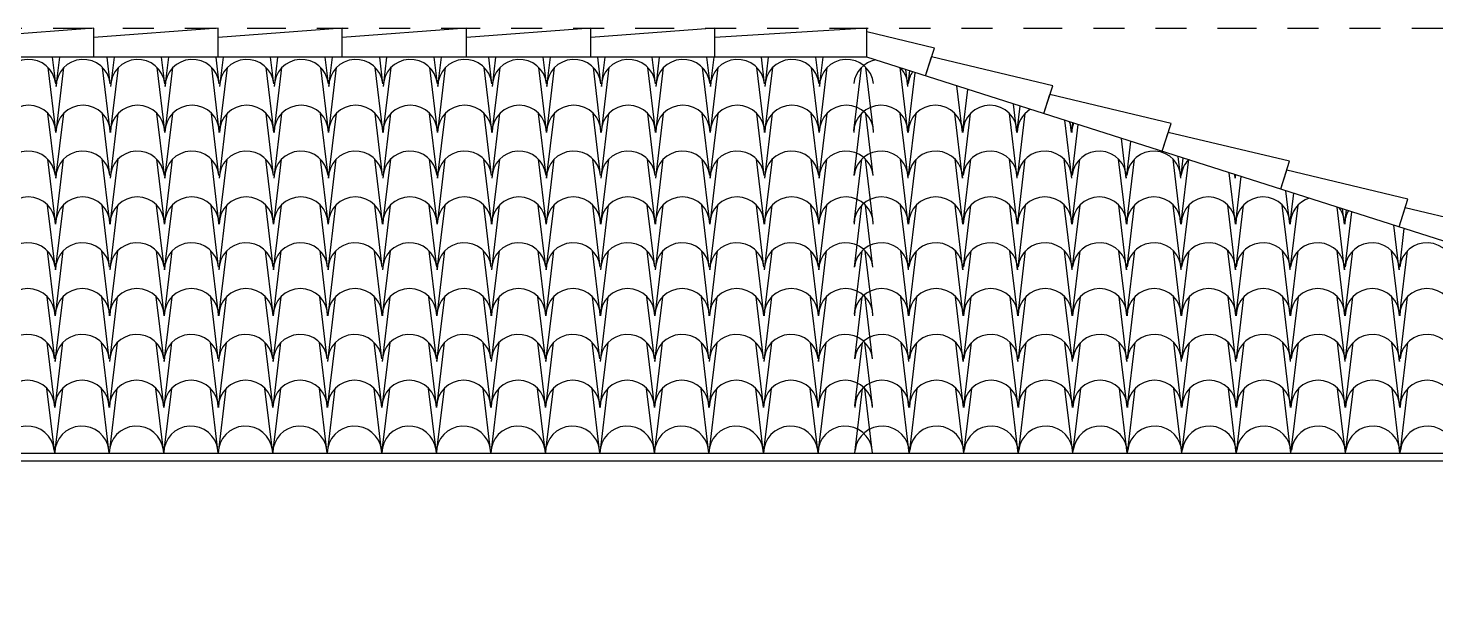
# Model space of a CAD drawing. Extents: x 11 to 195, y 73 to 157.
# Drawn here: x 44.711 to 49.244, y 120.186 to 122.001 of the extents above; entities that cross this region are included whole.
import ezdxf

# ---------------------------------------------------------------- set-up
doc = ezdxf.new("R2010")
doc.units = 0
doc.header["$LTSCALE"] = 0.005
doc.linetypes.add('C5', pattern=[60, 50, -5, 0, -5])
doc.linetypes.add('TRAÇO-2PTOS_P', pattern=[0.625, 0.25, -0.125, 0, -0.125, 0, -0.125])
for name, color, linetype in [('A-01', 1, 'CONTINUOUS'), ('ARQ-EXO-1_050', 251, 'C5'), ('BL-AR-TELHA 2', 2, 'CONTINUOUS'), ('TELHA', 3, 'CONTINUOUS')]:
    doc.layers.add(name, color=color, linetype=linetype)

msp = doc.modelspace()

# ---------------------------------------------------------------- linework, layer by layer
at = {"layer": 'A-01', "color": 3}
for p, q in [((47.4115, 121.9077), (37.9115, 121.9077)), ((51.1339, 120.7213), (47.4115, 121.9077))]:
    msp.add_line(p, q, dxfattribs=at)
msp.add_lwpolyline([(34.7865, 120.1583), (34.7865, 120.6083), (50.5365, 120.6083), (50.5365, 120.1583)], dxfattribs=at)
at = {"layer": 'ARQ-EXO-1_050', "color": 252, "linetype": 'TRAÇO-2PTOS_P', "ltscale": 100}
for p, q in [((32.9165, 122.0012), (51.6194, 122.0012)), ((32.9165, 120.6083), (51.6194, 120.6083))]:
    msp.add_line(p, q, dxfattribs=at)
at = {"layer": 'BL-AR-TELHA 2'}
for p, q in [((44.8003, 121.8224), (44.79, 121.9077)), ((44.802, 121.813), (44.8134, 121.9077)), ((44.9758, 121.8224), (44.9656, 121.9077)), ((44.9776, 121.813), (44.989, 121.9077)), ((45.1514, 121.8224), (45.1411, 121.9077)), ((45.1531, 121.813), (45.1645, 121.9077)), ((45.327, 121.8224), (45.3167, 121.9077)), ((45.3287, 121.813), (45.3401, 121.9077)), ((45.5026, 121.8224), (45.4923, 121.9077)), ((45.5043, 121.813), (45.5157, 121.9077)), ((45.6781, 121.8224), (45.6679, 121.9077)), ((45.6781, 121.8224), (45.6679, 121.9077)), ((45.6798, 121.813), (45.6912, 121.9077)), ((45.8537, 121.8224), (45.8434, 121.9077)), ((45.8554, 121.813), (45.8668, 121.9077)), ((46.0293, 121.8224), (46.019, 121.9077)), ((46.031, 121.813), (46.0424, 121.9077)), ((46.2048, 121.8224), (46.1946, 121.9077)), ((46.2065, 121.813), (46.2179, 121.9077)), ((46.3804, 121.8224), (46.3701, 121.9077)), ((46.3821, 121.813), (46.3935, 121.9077)), ((46.556, 121.8224), (46.5457, 121.9077)), ((46.5577, 121.813), (46.5691, 121.9077)), ((46.7315, 121.8224), (46.7213, 121.9077)), ((46.7332, 121.813), (46.7447, 121.9077)), ((46.9071, 121.8224), (46.8968, 121.9077)), ((46.9088, 121.813), (46.9202, 121.9077)), ((47.0827, 121.8224), (47.0724, 121.9077)), ((47.0844, 121.813), (47.0958, 121.9077)), ((47.2582, 121.8224), (47.248, 121.9077)), ((47.26, 121.813), (47.2714, 121.9077)), ((44.8003, 121.6701), (44.7757, 121.8744)), ((44.8014, 121.6654), (44.8266, 121.8744)), ((44.9758, 121.6701), (44.9513, 121.8744)), ((44.977, 121.6654), (45.0021, 121.8744)), ((45.1514, 121.6701), (45.1268, 121.8744)), ((45.1526, 121.6654), (45.1777, 121.8744)), ((45.327, 121.6701), (45.3024, 121.8744)), ((45.3281, 121.6654), (45.3533, 121.8744)), ((45.5026, 121.6701), (45.478, 121.8744)), ((45.5037, 121.6654), (45.5288, 121.8744)), ((45.6781, 121.6701), (45.6535, 121.8744)), ((45.6793, 121.6654), (45.7044, 121.8744)), ((45.8537, 121.6701), (45.8291, 121.8744)), ((45.8548, 121.6654), (45.88, 121.8744)), ((46.0293, 121.6701), (46.0047, 121.8744)), ((46.0304, 121.6654), (46.0556, 121.8744)), ((46.2048, 121.6701), (46.1802, 121.8744)), ((46.206, 121.6654), (46.2311, 121.8744)), ((46.3804, 121.6701), (46.3558, 121.8744)), ((46.3815, 121.6654), (46.4067, 121.8744)), ((46.556, 121.6701), (46.5314, 121.8744)), ((46.5571, 121.6654), (46.5823, 121.8744)), ((46.7315, 121.6701), (46.707, 121.8744)), ((46.7327, 121.6654), (46.7578, 121.8744)), ((46.9071, 121.6701), (46.8825, 121.8744)), ((46.9082, 121.6654), (46.9334, 121.8744)), ((47.0827, 121.6701), (47.0581, 121.8744)), ((47.0838, 121.6654), (47.109, 121.8744)), ((47.2582, 121.6701), (47.2337, 121.8744)), ((47.2594, 121.6654), (47.2845, 121.8744)), ((47.3699, 121.6701), (47.3944, 121.8744)), ((47.4338, 121.6701), (47.4092, 121.8744)), ((47.5443, 121.6654), (47.5191, 121.8744)), ((47.5437, 121.813), (47.5371, 121.8677)), ((47.5454, 121.8224), (47.5504, 121.8635)), ((47.5454, 121.6701), (47.568, 121.8578)), ((47.7199, 121.6654), (47.7018, 121.8152)), ((47.721, 121.6701), (47.7371, 121.8039)), ((47.8954, 121.6654), (47.8844, 121.757)), ((47.8966, 121.6701), (47.9062, 121.7501)), ((44.7991, 121.5273), (44.7751, 121.7268)), ((44.8008, 121.5179), (44.826, 121.7268)), ((44.9747, 121.5273), (44.9507, 121.7268)), ((44.9764, 121.5179), (45.0016, 121.7268)), ((45.1503, 121.5273), (45.1263, 121.7268)), ((45.152, 121.5179), (45.1771, 121.7268)), ((45.3258, 121.5273), (45.3018, 121.7268)), ((45.3276, 121.5179), (45.3527, 121.7268)), ((45.5014, 121.5273), (45.4774, 121.7268)), ((45.5031, 121.5179), (45.5283, 121.7268)), ((45.677, 121.5273), (45.653, 121.7268)), ((45.6787, 121.5179), (45.7038, 121.7268)), ((45.8526, 121.5273), (45.8285, 121.7268)), ((45.8543, 121.5179), (45.8794, 121.7268)), ((46.0281, 121.5273), (46.0041, 121.7268)), ((46.0298, 121.5179), (46.055, 121.7268)), ((46.2037, 121.5273), (46.1797, 121.7268)), ((46.2054, 121.5179), (46.2306, 121.7268)), ((46.3793, 121.5273), (46.3552, 121.7268)), ((46.381, 121.5179), (46.4061, 121.7268)), ((46.5548, 121.5273), (46.5308, 121.7268)), ((46.5565, 121.5179), (46.5817, 121.7268)), ((46.7304, 121.5273), (46.7064, 121.7268)), ((46.7321, 121.5179), (46.7573, 121.7268)), ((46.906, 121.5273), (46.882, 121.7268)), ((46.9077, 121.5179), (46.9328, 121.7268)), ((47.0815, 121.5273), (47.0575, 121.7268)), ((47.0832, 121.5179), (47.1084, 121.7268)), ((47.2571, 121.5273), (47.2331, 121.7268)), ((47.2588, 121.5179), (47.284, 121.7268)), ((47.371, 121.5273), (47.395, 121.7268)), ((47.4327, 121.5273), (47.4087, 121.7268)), ((47.5449, 121.5179), (47.5197, 121.7268)), ((47.5466, 121.5273), (47.5706, 121.7268)), ((47.7204, 121.5179), (47.6953, 121.7268)), ((47.7221, 121.5273), (47.7462, 121.7268)), ((47.896, 121.5179), (47.8709, 121.7268)), ((47.8977, 121.5273), (47.9217, 121.7268)), ((48.0716, 121.5179), (48.0491, 121.7045)), ((48.071, 121.6654), (48.067, 121.6988)), ((48.0721, 121.6701), (48.0753, 121.6962)), ((48.0733, 121.5273), (48.0929, 121.6905)), ((48.2471, 121.5179), (48.2317, 121.6463)), ((48.2489, 121.5273), (48.262, 121.6366)), ((44.7991, 121.3751), (44.7746, 121.5793)), ((44.8003, 121.3703), (44.8254, 121.5793)), ((44.9747, 121.3751), (44.9501, 121.5793)), ((44.9758, 121.3703), (45.001, 121.5793)), ((45.1503, 121.3751), (45.1257, 121.5793)), ((45.1514, 121.3703), (45.1766, 121.5793)), ((45.3258, 121.3751), (45.3013, 121.5793)), ((45.327, 121.3703), (45.3521, 121.5793)), ((45.5014, 121.3751), (45.4768, 121.5793)), ((45.5026, 121.3703), (45.5277, 121.5793)), ((45.677, 121.3751), (45.6524, 121.5793)), ((45.6781, 121.3703), (45.7033, 121.5793)), ((45.8526, 121.3751), (45.828, 121.5793)), ((45.8537, 121.3703), (45.8788, 121.5793)), ((46.0281, 121.3751), (46.0035, 121.5793)), ((46.0293, 121.3703), (46.0544, 121.5793)), ((46.2037, 121.3751), (46.1791, 121.5793)), ((46.2048, 121.3703), (46.23, 121.5793)), ((46.3793, 121.3751), (46.3547, 121.5793)), ((46.3804, 121.3703), (46.4056, 121.5793)), ((46.5548, 121.3751), (46.5302, 121.5793)), ((46.556, 121.3703), (46.5811, 121.5793)), ((46.7304, 121.3751), (46.7058, 121.5793)), ((46.7315, 121.3703), (46.7567, 121.5793)), ((46.906, 121.3751), (46.8814, 121.5793)), ((46.9071, 121.3703), (46.9323, 121.5793)), ((47.0815, 121.3751), (47.057, 121.5793)), ((47.0827, 121.3703), (47.1078, 121.5793)), ((47.2571, 121.3751), (47.2325, 121.5793)), ((47.2582, 121.3703), (47.2834, 121.5793)), ((47.371, 121.3751), (47.3956, 121.5793)), ((47.4327, 121.3751), (47.4081, 121.5793)), ((47.5454, 121.3703), (47.5203, 121.5793)), ((47.5466, 121.3751), (47.5712, 121.5793)), ((47.721, 121.3703), (47.6959, 121.5793)), ((47.7221, 121.3751), (47.7467, 121.5793)), ((47.8966, 121.3703), (47.8714, 121.5793)), ((47.8977, 121.3751), (47.9223, 121.5793)), ((48.0721, 121.3703), (48.047, 121.5793)), ((48.0733, 121.3751), (48.0979, 121.5793)), ((48.2477, 121.3703), (48.2226, 121.5793)), ((48.2489, 121.3751), (48.2734, 121.5793)), ((48.4233, 121.3703), (48.3981, 121.5793)), ((48.4227, 121.5179), (48.4143, 121.5881)), ((48.4244, 121.5273), (48.4311, 121.5827)), ((48.4244, 121.3751), (48.449, 121.5793)), ((48.5989, 121.3703), (48.579, 121.5356)), ((48.5983, 121.5179), (48.5968, 121.5299)), ((48.6, 121.5273), (48.6002, 121.5289)), ((48.6, 121.3751), (48.6178, 121.5232)), ((48.7744, 121.3703), (48.7615, 121.4774)), ((48.7756, 121.3751), (48.7869, 121.4693)), ((44.798, 121.2322), (44.774, 121.4317)), ((44.7997, 121.2228), (44.8249, 121.4317)), ((44.9736, 121.2322), (44.9496, 121.4317)), ((44.9753, 121.2228), (45.0004, 121.4317)), ((45.1491, 121.2322), (45.1251, 121.4317)), ((45.1508, 121.2228), (45.176, 121.4317)), ((45.3247, 121.2322), (45.3007, 121.4317)), ((45.3264, 121.2228), (45.3516, 121.4317)), ((45.5003, 121.2322), (45.4763, 121.4317)), ((45.502, 121.2228), (45.5271, 121.4317)), ((45.6758, 121.2322), (45.6518, 121.4317)), ((45.6776, 121.2228), (45.7027, 121.4317)), ((45.8514, 121.2322), (45.8274, 121.4317)), ((45.8531, 121.2228), (45.8783, 121.4317)), ((46.027, 121.2322), (46.003, 121.4317)), ((46.0287, 121.2228), (46.0538, 121.4317)), ((46.2026, 121.2322), (46.1785, 121.4317)), ((46.2043, 121.2228), (46.2294, 121.4317)), ((46.3781, 121.2322), (46.3541, 121.4317)), ((46.3798, 121.2228), (46.405, 121.4317)), ((46.5537, 121.2322), (46.5297, 121.4317)), ((46.5554, 121.2228), (46.5806, 121.4317)), ((46.7293, 121.2322), (46.7052, 121.4317)), ((46.731, 121.2228), (46.7561, 121.4317)), ((46.9048, 121.2322), (46.8808, 121.4317)), ((46.9065, 121.2228), (46.9317, 121.4317)), ((47.0804, 121.2322), (47.0564, 121.4317)), ((47.0821, 121.2228), (47.1073, 121.4317)), ((47.256, 121.2322), (47.232, 121.4317)), ((47.2577, 121.2228), (47.2828, 121.4317)), ((47.3721, 121.2322), (47.3962, 121.4317)), ((47.4315, 121.2322), (47.4075, 121.4317)), ((47.546, 121.2228), (47.5209, 121.4317)), ((47.5477, 121.2322), (47.5717, 121.4317)), ((47.7216, 121.2228), (47.6964, 121.4317)), ((47.7233, 121.2322), (47.7473, 121.4317)), ((47.8971, 121.2228), (47.872, 121.4317)), ((47.8989, 121.2322), (47.9229, 121.4317)), ((48.0727, 121.2228), (48.0476, 121.4317)), ((48.0744, 121.2322), (48.0984, 121.4317)), ((48.2483, 121.2228), (48.2231, 121.4317)), ((48.25, 121.2322), (48.274, 121.4317)), ((48.4239, 121.2228), (48.3987, 121.4317)), ((48.4256, 121.2322), (48.4496, 121.4317)), ((48.5994, 121.2228), (48.5743, 121.4317)), ((48.6011, 121.2322), (48.6251, 121.4317)), ((48.775, 121.2228), (48.7498, 121.4317)), ((48.7767, 121.2322), (48.8007, 121.4317)), ((48.9506, 121.2228), (48.9262, 121.4249)), ((48.95, 121.3703), (48.9441, 121.4192)), ((48.9511, 121.3751), (48.956, 121.4154)), ((48.9523, 121.2322), (48.9737, 121.4098)), ((49.1261, 121.2228), (49.1088, 121.3667)), ((49.1278, 121.2322), (49.1427, 121.3559)), ((44.798, 121.08), (44.7734, 121.2842)), ((44.7991, 121.0752), (44.8243, 121.2842)), ((44.9736, 121.08), (44.949, 121.2842)), ((44.9747, 121.0752), (44.9999, 121.2842)), ((45.1491, 121.08), (45.1246, 121.2842)), ((45.1503, 121.0752), (45.1754, 121.2842)), ((45.3247, 121.08), (45.3001, 121.2842)), ((45.3258, 121.0752), (45.351, 121.2842)), ((45.5003, 121.08), (45.4757, 121.2842)), ((45.5014, 121.0752), (45.5266, 121.2842)), ((45.6758, 121.08), (45.6513, 121.2842)), ((45.677, 121.0752), (45.7021, 121.2842)), ((45.8514, 121.08), (45.8268, 121.2842)), ((45.8526, 121.0752), (45.8777, 121.2842)), ((46.027, 121.08), (46.0024, 121.2842)), ((46.0281, 121.0752), (46.0533, 121.2842)), ((46.2026, 121.08), (46.178, 121.2842)), ((46.2037, 121.0752), (46.2288, 121.2842)), ((46.3781, 121.08), (46.3535, 121.2842)), ((46.3793, 121.0752), (46.4044, 121.2842)), ((46.5537, 121.08), (46.5291, 121.2842)), ((46.5548, 121.0752), (46.58, 121.2842)), ((46.7293, 121.08), (46.7047, 121.2842)), ((46.7304, 121.0752), (46.7556, 121.2842)), ((46.9048, 121.08), (46.8802, 121.2842)), ((46.906, 121.0752), (46.9311, 121.2842)), ((47.0804, 121.08), (47.0558, 121.2842)), ((47.0815, 121.0752), (47.1067, 121.2842)), ((47.256, 121.08), (47.2314, 121.2842)), ((47.2571, 121.0752), (47.2823, 121.2842)), ((47.3721, 121.08), (47.3967, 121.2842)), ((47.4315, 121.08), (47.407, 121.2842)), ((47.5466, 121.0752), (47.5214, 121.2842)), ((47.5477, 121.08), (47.5723, 121.2842)), ((47.7221, 121.0752), (47.697, 121.2842)), ((47.7233, 121.08), (47.7479, 121.2842)), ((47.8977, 121.0752), (47.8726, 121.2842)), ((47.8989, 121.08), (47.9234, 121.2842)), ((48.0733, 121.0752), (48.0481, 121.2842)), ((48.0744, 121.08), (48.099, 121.2842)), ((48.2489, 121.0752), (48.2237, 121.2842)), ((48.25, 121.08), (48.2746, 121.2842)), ((48.4244, 121.0752), (48.3993, 121.2842)), ((48.4256, 121.08), (48.4501, 121.2842)), ((48.6, 121.0752), (48.5748, 121.2842)), ((48.6011, 121.08), (48.6257, 121.2842)), ((48.7756, 121.0752), (48.7504, 121.2842)), ((48.7767, 121.08), (48.8013, 121.2842)), ((48.9511, 121.0752), (48.926, 121.2842)), ((48.9523, 121.08), (48.9769, 121.2842)), ((49.1267, 121.0752), (49.1016, 121.2842)), ((49.1278, 121.08), (49.1524, 121.2842)), ((44.7969, 120.9371), (44.7728, 121.1366)), ((44.7986, 120.9277), (44.8237, 121.1366)), ((44.9724, 120.9371), (44.9484, 121.1366)), ((44.9741, 120.9277), (44.9993, 121.1366)), ((45.148, 120.9371), (45.124, 121.1366)), ((45.1497, 120.9277), (45.1749, 121.1366)), ((45.3236, 120.9371), (45.2996, 121.1366)), ((45.3253, 120.9277), (45.3504, 121.1366)), ((45.4991, 120.9371), (45.4751, 121.1366)), ((45.5008, 120.9277), (45.526, 121.1366)), ((45.6747, 120.9371), (45.6507, 121.1366)), ((45.6764, 120.9277), (45.7016, 121.1366)), ((45.8503, 120.9371), (45.8263, 121.1366)), ((45.852, 120.9277), (45.8771, 121.1366)), ((46.0258, 120.9371), (46.0018, 121.1366)), ((46.0276, 120.9277), (46.0527, 121.1366)), ((46.2014, 120.9371), (46.1774, 121.1366)), ((46.2031, 120.9277), (46.2283, 121.1366)), ((46.377, 120.9371), (46.353, 121.1366)), ((46.3787, 120.9277), (46.4038, 121.1366)), ((46.5526, 120.9371), (46.5285, 121.1366)), ((46.5543, 120.9277), (46.5794, 121.1366)), ((46.7281, 120.9371), (46.7041, 121.1366)), ((46.7298, 120.9277), (46.755, 121.1366)), ((46.9037, 120.9371), (46.8797, 121.1366)), ((46.9054, 120.9277), (46.9306, 121.1366)), ((47.0793, 120.9371), (47.0552, 121.1366)), ((47.081, 120.9277), (47.1061, 121.1366)), ((47.2548, 120.9371), (47.2308, 121.1366)), ((47.2565, 120.9277), (47.2817, 121.1366)), ((47.3733, 120.9371), (47.3973, 121.1366)), ((47.4304, 120.9371), (47.4064, 121.1366)), ((47.5471, 120.9277), (47.522, 121.1366)), ((47.5489, 120.9371), (47.5729, 121.1366)), ((47.7227, 120.9277), (47.6976, 121.1366)), ((47.7244, 120.9371), (47.7484, 121.1366)), ((47.8983, 120.9277), (47.8731, 121.1366)), ((47.9, 120.9371), (47.924, 121.1366)), ((48.0739, 120.9277), (48.0487, 121.1366)), ((48.0756, 120.9371), (48.0996, 121.1366)), ((48.2494, 120.9277), (48.2243, 121.1366)), ((48.2511, 120.9371), (48.2751, 121.1366)), ((48.425, 120.9277), (48.3998, 121.1366)), ((48.4267, 120.9371), (48.4507, 121.1366)), ((48.6006, 120.9277), (48.5754, 121.1366)), ((48.6023, 120.9371), (48.6263, 121.1366)), ((48.7761, 120.9277), (48.751, 121.1366)), ((48.7778, 120.9371), (48.8019, 121.1366)), ((48.9517, 120.9277), (48.9266, 121.1366)), ((48.9534, 120.9371), (48.9774, 121.1366)), ((49.1273, 120.9277), (49.1021, 121.1366)), ((49.129, 120.9371), (49.153, 121.1366)), ((44.7969, 120.7849), (44.7723, 120.9891)), ((44.798, 120.7801), (44.8231, 120.9891)), ((44.9724, 120.7849), (44.9478, 120.9891)), ((44.9736, 120.7801), (44.9987, 120.9891)), ((45.148, 120.7849), (45.1234, 120.9891)), ((45.1491, 120.7801), (45.1743, 120.9891)), ((45.3236, 120.7849), (45.299, 120.9891)), ((45.3247, 120.7801), (45.3499, 120.9891)), ((45.4991, 120.7849), (45.4746, 120.9891)), ((45.5003, 120.7801), (45.5254, 120.9891)), ((45.6747, 120.7849), (45.6501, 120.9891)), ((45.6758, 120.7801), (45.701, 120.9891)), ((45.8503, 120.7849), (45.8257, 120.9891)), ((45.8514, 120.7801), (45.8766, 120.9891)), ((46.0258, 120.7849), (46.0013, 120.9891)), ((46.027, 120.7801), (46.0521, 120.9891)), ((46.2014, 120.7849), (46.1768, 120.9891)), ((46.2026, 120.7801), (46.2277, 120.9891)), ((46.377, 120.7849), (46.3524, 120.9891)), ((46.3781, 120.7801), (46.4033, 120.9891)), ((46.5526, 120.7849), (46.528, 120.9891)), ((46.5537, 120.7801), (46.5788, 120.9891)), ((46.7281, 120.7849), (46.7035, 120.9891)), ((46.7293, 120.7801), (46.7544, 120.9891)), ((46.9037, 120.7849), (46.8791, 120.9891)), ((46.9048, 120.7801), (46.93, 120.9891)), ((47.0793, 120.7849), (47.0547, 120.9891)), ((47.0804, 120.7801), (47.1056, 120.9891)), ((47.2548, 120.7849), (47.2302, 120.9891)), ((47.256, 120.7801), (47.2811, 120.9891)), ((47.3733, 120.7849), (47.3979, 120.9891)), ((47.4304, 120.7849), (47.4058, 120.9891)), ((47.5477, 120.7801), (47.5226, 120.9891)), ((47.5489, 120.7849), (47.5734, 120.9891)), ((47.7233, 120.7801), (47.6981, 120.9891)), ((47.7244, 120.7849), (47.749, 120.9891)), ((47.8989, 120.7801), (47.8737, 120.9891)), ((47.9, 120.7849), (47.9246, 120.9891)), ((48.0744, 120.7801), (48.0493, 120.9891)), ((48.0756, 120.7849), (48.1001, 120.9891)), ((48.25, 120.7801), (48.2248, 120.9891)), ((48.2511, 120.7849), (48.2757, 120.9891)), ((48.4256, 120.7801), (48.4004, 120.9891)), ((48.4267, 120.7849), (48.4513, 120.9891)), ((48.6011, 120.7801), (48.576, 120.9891)), ((48.6023, 120.7849), (48.6269, 120.9891)), ((48.7767, 120.7801), (48.7516, 120.9891)), ((48.7778, 120.7849), (48.8024, 120.9891)), ((48.9523, 120.7801), (48.9271, 120.9891)), ((48.9534, 120.7849), (48.978, 120.9891)), ((49.1278, 120.7801), (49.1027, 120.9891)), ((49.129, 120.7849), (49.1536, 120.9891)), ((44.7969, 120.6326), (44.7717, 120.8415)), ((44.7974, 120.6326), (44.8226, 120.8415)), ((44.9724, 120.6326), (44.9473, 120.8415)), ((44.973, 120.6326), (44.9981, 120.8415)), ((45.148, 120.6326), (45.1228, 120.8415)), ((45.1486, 120.6326), (45.1737, 120.8415)), ((45.3236, 120.6326), (45.2984, 120.8415)), ((45.3241, 120.6326), (45.3493, 120.8415)), ((45.4991, 120.6326), (45.474, 120.8415)), ((45.4997, 120.6326), (45.5249, 120.8415)), ((45.6747, 120.6326), (45.6496, 120.8415)), ((45.6753, 120.6326), (45.7004, 120.8415)), ((45.8503, 120.6326), (45.8251, 120.8415)), ((45.8508, 120.6326), (45.876, 120.8415)), ((46.0258, 120.6326), (46.0007, 120.8415)), ((46.0264, 120.6326), (46.0516, 120.8415)), ((46.2014, 120.6326), (46.1763, 120.8415)), ((46.202, 120.6326), (46.2271, 120.8415)), ((46.377, 120.6326), (46.3518, 120.8415)), ((46.3776, 120.6326), (46.4027, 120.8415)), ((46.5526, 120.6326), (46.5274, 120.8415)), ((46.5531, 120.6326), (46.5783, 120.8415)), ((46.7281, 120.6326), (46.703, 120.8415)), ((46.7287, 120.6326), (46.7538, 120.8415)), ((46.9037, 120.6326), (46.8785, 120.8415)), ((46.9043, 120.6326), (46.9294, 120.8415)), ((47.0793, 120.6326), (47.0541, 120.8415)), ((47.0798, 120.6326), (47.105, 120.8415)), ((47.2548, 120.6326), (47.2297, 120.8415)), ((47.2554, 120.6326), (47.2806, 120.8415)), ((47.3733, 120.6326), (47.3984, 120.8415)), ((47.4304, 120.6326), (47.4052, 120.8415)), ((47.5483, 120.6326), (47.5231, 120.8415)), ((47.5489, 120.6326), (47.574, 120.8415)), ((47.7239, 120.6326), (47.6987, 120.8415)), ((47.7244, 120.6326), (47.7496, 120.8415)), ((47.8994, 120.6326), (47.8743, 120.8415)), ((47.9, 120.6326), (47.9251, 120.8415)), ((48.075, 120.6326), (48.0498, 120.8415)), ((48.0756, 120.6326), (48.1007, 120.8415)), ((48.2506, 120.6326), (48.2254, 120.8415)), ((48.2511, 120.6326), (48.2763, 120.8415)), ((48.4261, 120.6326), (48.401, 120.8415)), ((48.4267, 120.6326), (48.4519, 120.8415)), ((48.6017, 120.6326), (48.5766, 120.8415)), ((48.6023, 120.6326), (48.6274, 120.8415)), ((48.7773, 120.6326), (48.7521, 120.8415)), ((48.7778, 120.6326), (48.803, 120.8415)), ((48.9528, 120.6326), (48.9277, 120.8415)), ((48.9534, 120.6326), (48.9786, 120.8415)), ((49.1284, 120.6326), (49.1033, 120.8415)), ((49.129, 120.6326), (49.1541, 120.8415))]:
    msp.add_line(p, q, dxfattribs=at)
for centre, start, end in [((44.7133, 121.813), 6.5419, 180), ((44.8889, 121.813), 6.5419, 180), ((45.0645, 121.813), 6.5419, 180), ((45.2401, 121.813), 6.5419, 180), ((45.4156, 121.813), 6.5419, 180), ((45.5912, 121.813), 6.5419, 180), ((45.7668, 121.813), 6.5419, 180), ((45.9423, 121.813), 6.5419, 180), ((46.1179, 121.813), 6.5419, 180), ((46.2935, 121.813), 6.5419, 180), ((46.469, 121.813), 6.5419, 180), ((46.6446, 121.813), 6.5419, 180), ((46.8202, 121.813), 6.5419, 180), ((46.9957, 121.813), 6.5419, 180), ((47.1713, 121.813), 6.5419, 180), ((47.3469, 121.813), 6.5419, 180), ((47.4568, 121.813), 101.3119, 173.4581), ((47.4568, 121.813), 0, 43.3302), ((47.6324, 121.813), 146.9331, 173.4581), ((44.7128, 121.6654), 0, 180), ((44.8883, 121.6654), 0, 180), ((45.0639, 121.6654), 0, 180), ((45.2395, 121.6654), 0, 180), ((45.4151, 121.6654), 0, 180), ((45.5906, 121.6654), 0, 180), ((45.7662, 121.6654), 0, 180), ((45.9418, 121.6654), 0, 180), ((46.1173, 121.6654), 0, 180), ((46.2929, 121.6654), 0, 180), ((46.4685, 121.6654), 0, 180), ((46.644, 121.6654), 0, 180), ((46.8196, 121.6654), 0, 180), ((46.9952, 121.6654), 0, 180), ((47.1707, 121.6654), 0, 180), ((47.3463, 121.6654), 0, 180), ((47.4574, 121.6654), 0, 180), ((47.6329, 121.6654), 0, 180), ((47.8085, 121.6654), 0, 180), ((47.9841, 121.6654), 121.6804, 180), ((47.9841, 121.6654), 0, 22.9616), ((48.1596, 121.6654), 159.9157, 180), ((44.7122, 121.5179), 6.5419, 180), ((44.8878, 121.5179), 6.5419, 180), ((45.0633, 121.5179), 6.5419, 180), ((45.2389, 121.5179), 6.5419, 180), ((45.4145, 121.5179), 6.5419, 180), ((45.5901, 121.5179), 6.5419, 180), ((45.7656, 121.5179), 6.5419, 180), ((45.9412, 121.5179), 6.5419, 180), ((46.1168, 121.5179), 6.5419, 180), ((46.2923, 121.5179), 6.5419, 180), ((46.4679, 121.5179), 6.5419, 180), ((46.6435, 121.5179), 6.5419, 180), ((46.819, 121.5179), 6.5419, 180), ((46.9946, 121.5179), 6.5419, 180), ((47.1702, 121.5179), 6.5419, 180), ((47.3457, 121.5179), 6.5419, 180), ((47.4579, 121.5179), 0, 173.4581), ((47.6335, 121.5179), 0, 173.4581), ((47.8091, 121.5179), 0, 173.4581), ((47.9846, 121.5179), 0, 173.4581), ((48.1602, 121.5179), 0, 173.4581), ((48.3358, 121.5179), 0, 173.4581), ((48.5114, 121.5179), 136.9849, 173.4581), ((48.5114, 121.5179), 0, 7.6571), ((48.6869, 121.5179), 172.7733, 173.4581), ((44.7116, 121.3703), 0, 180), ((44.8872, 121.3703), 0, 180), ((45.0628, 121.3703), 0, 180), ((45.2383, 121.3703), 0, 180), ((45.4139, 121.3703), 0, 180), ((45.5895, 121.3703), 0, 180), ((45.7651, 121.3703), 0, 180), ((45.9406, 121.3703), 0, 180), ((46.1162, 121.3703), 0, 180), ((46.2918, 121.3703), 0, 180), ((46.4673, 121.3703), 0, 180), ((46.6429, 121.3703), 0, 180), ((46.8185, 121.3703), 0, 180), ((46.994, 121.3703), 0, 180), ((47.1696, 121.3703), 0, 180), ((47.3452, 121.3703), 0, 180), ((47.4585, 121.3703), 0, 180), ((47.6341, 121.3703), 0, 180), ((47.8096, 121.3703), 0, 180), ((47.9852, 121.3703), 0, 180), ((48.1608, 121.3703), 0, 180), ((48.3364, 121.3703), 0, 180), ((48.5119, 121.3703), 0, 180), ((48.6875, 121.3703), 0, 180), ((48.8631, 121.3703), 107.8436, 180), ((48.8631, 121.3703), 0, 36.7985), ((49.0386, 121.3703), 150.5183, 180), ((44.7111, 121.2228), 6.5419, 180), ((44.8866, 121.2228), 6.5419, 180), ((45.0622, 121.2228), 6.5419, 180), ((45.2378, 121.2228), 6.5419, 180), ((45.4133, 121.2228), 6.5419, 180), ((45.5889, 121.2228), 6.5419, 180), ((45.7645, 121.2228), 6.5419, 180), ((45.9401, 121.2228), 6.5419, 180), ((46.1156, 121.2228), 6.5419, 180), ((46.2912, 121.2228), 6.5419, 180), ((46.4668, 121.2228), 6.5419, 180), ((46.6423, 121.2228), 6.5419, 180), ((46.8179, 121.2228), 6.5419, 180), ((46.9935, 121.2228), 6.5419, 180), ((47.169, 121.2228), 6.5419, 180), ((47.3446, 121.2228), 6.5419, 180), ((47.4591, 121.2228), 0, 173.4581), ((47.6346, 121.2228), 0, 173.4581), ((47.8102, 121.2228), 0, 173.4581), ((47.9858, 121.2228), 0, 173.4581), ((48.1614, 121.2228), 0, 173.4581), ((48.3369, 121.2228), 0, 173.4581), ((48.5125, 121.2228), 0, 173.4581), ((48.6881, 121.2228), 0, 173.4581), ((48.8636, 121.2228), 0, 173.4581), ((49.0392, 121.2228), 0, 173.4581), ((49.2148, 121.2228), 0, 173.4581), ((44.7105, 121.0752), 0, 180), ((44.8861, 121.0752), 0, 180), ((45.0616, 121.0752), 0, 180), ((45.2372, 121.0752), 0, 180), ((45.4128, 121.0752), 0, 180), ((45.5883, 121.0752), 0, 180), ((45.7639, 121.0752), 0, 180), ((45.9395, 121.0752), 0, 180), ((46.1151, 121.0752), 0, 180), ((46.2906, 121.0752), 0, 180), ((46.4662, 121.0752), 0, 180), ((46.6418, 121.0752), 0, 180), ((46.8173, 121.0752), 0, 180), ((46.9929, 121.0752), 0, 180), ((47.1685, 121.0752), 0, 180), ((47.344, 121.0752), 0, 180), ((47.4596, 121.0752), 0, 180), ((47.6352, 121.0752), 0, 180), ((47.8108, 121.0752), 0, 180), ((47.9864, 121.0752), 0, 180), ((48.1619, 121.0752), 0, 180), ((48.3375, 121.0752), 0, 180), ((48.5131, 121.0752), 0, 180), ((48.6886, 121.0752), 0, 180), ((48.8642, 121.0752), 0, 180), ((49.0398, 121.0752), 0, 180), ((49.2153, 121.0752), 0, 180), ((44.7099, 120.9277), 6.5419, 180), ((44.8855, 120.9277), 6.5419, 180), ((45.0611, 120.9277), 6.5419, 180), ((45.2366, 120.9277), 6.5419, 180), ((45.4122, 120.9277), 6.5419, 180), ((45.5878, 120.9277), 6.5419, 180), ((45.7633, 120.9277), 6.5419, 180), ((45.9389, 120.9277), 6.5419, 180), ((46.1145, 120.9277), 6.5419, 180), ((46.2901, 120.9277), 6.5419, 180), ((46.4656, 120.9277), 6.5419, 180), ((46.6412, 120.9277), 6.5419, 180), ((46.8168, 120.9277), 6.5419, 180), ((46.9923, 120.9277), 6.5419, 180), ((47.1679, 120.9277), 6.5419, 180), ((47.3435, 120.9277), 6.5419, 180), ((47.4602, 120.9277), 0, 173.4581), ((47.6358, 120.9277), 0, 173.4581), ((47.8114, 120.9277), 0, 173.4581), ((47.9869, 120.9277), 0, 173.4581), ((48.1625, 120.9277), 0, 173.4581), ((48.3381, 120.9277), 0, 173.4581), ((48.5136, 120.9277), 0, 173.4581), ((48.6892, 120.9277), 0, 173.4581), ((48.8648, 120.9277), 0, 173.4581), ((49.0403, 120.9277), 0, 173.4581), ((49.2159, 120.9277), 0, 173.4581), ((44.7094, 120.7801), 0, 180), ((44.8849, 120.7801), 0, 180), ((45.0605, 120.7801), 0, 180), ((45.2361, 120.7801), 0, 180), ((45.4116, 120.7801), 0, 180), ((45.5872, 120.7801), 0, 180), ((45.7628, 120.7801), 0, 180), ((45.9383, 120.7801), 0, 180), ((46.1139, 120.7801), 0, 180), ((46.2895, 120.7801), 0, 180), ((46.4651, 120.7801), 0, 180), ((46.6406, 120.7801), 0, 180), ((46.8162, 120.7801), 0, 180), ((46.9918, 120.7801), 0, 180), ((47.1673, 120.7801), 0, 180), ((47.3429, 120.7801), 0, 180), ((47.4608, 120.7801), 0, 180), ((47.6364, 120.7801), 0, 180), ((47.8119, 120.7801), 0, 180), ((47.9875, 120.7801), 0, 180), ((48.1631, 120.7801), 0, 180), ((48.3386, 120.7801), 0, 180), ((48.5142, 120.7801), 0, 180), ((48.6898, 120.7801), 0, 180), ((48.8653, 120.7801), 0, 180), ((49.0409, 120.7801), 0, 180), ((49.2165, 120.7801), 0, 180), ((44.7088, 120.6326), 6.5419, 180), ((44.8844, 120.6326), 6.5419, 180), ((45.0599, 120.6326), 6.5419, 180), ((45.2355, 120.6326), 6.5419, 180), ((45.4111, 120.6326), 6.5419, 180), ((45.5866, 120.6326), 6.5419, 180), ((45.7622, 120.6326), 6.5419, 180), ((45.9378, 120.6326), 6.5419, 180), ((46.1133, 120.6326), 6.5419, 180), ((46.2889, 120.6326), 6.5419, 180), ((46.4645, 120.6326), 6.5419, 180), ((46.6401, 120.6326), 6.5419, 180), ((46.8156, 120.6326), 6.5419, 180), ((46.9912, 120.6326), 6.5419, 180), ((47.1668, 120.6326), 6.5419, 180), ((47.3423, 120.6326), 6.5419, 180), ((47.4614, 120.6326), 0, 173.4581), ((47.6369, 120.6326), 0, 173.4581), ((47.8125, 120.6326), 0, 173.4581), ((47.9881, 120.6326), 0, 173.4581), ((48.1636, 120.6326), 0, 173.4581), ((48.3392, 120.6326), 0, 173.4581), ((48.5148, 120.6326), 0, 173.4581), ((48.6903, 120.6326), 0, 173.4581), ((48.8659, 120.6326), 0, 173.4581), ((49.0415, 120.6326), 0, 173.4581), ((49.2171, 120.6326), 0, 173.4581)]:
    msp.add_arc(centre, 0.0875, start, end, dxfattribs=at)
at = {"layer": 'TELHA'}
for p, q in [((44.9229, 122.0012), (44.5229, 121.9712)), ((45.3229, 122.0012), (44.9229, 121.9712)), ((44.9229, 121.9077), (44.9229, 122.0012)), ((45.3229, 121.9077), (45.3229, 122.0012)), ((45.7229, 122.0012), (45.3229, 121.9712)), ((45.3229, 121.9077), (45.3229, 122.0012)), ((45.7229, 121.9077), (45.7229, 122.0012)), ((46.1229, 122.0012), (45.7229, 121.9712)), ((45.7229, 121.9077), (45.7229, 122.0012)), ((46.1229, 121.9077), (46.1229, 122.0012)), ((46.5229, 122.0012), (46.1229, 121.9712)), ((46.1229, 121.9077), (46.1229, 122.0012)), ((46.9229, 122.0012), (46.5229, 121.9712)), ((46.5229, 121.9077), (46.5229, 122.0012)), ((47.4115, 122.0012), (46.9229, 121.9712)), ((46.9229, 121.9077), (46.9229, 122.0012)), ((47.4115, 121.9077), (47.4115, 122.0012)), ((47.4115, 121.9077), (47.4115, 121.991)), ((47.4115, 121.9077), (47.4115, 121.991)), ((47.6297, 121.9372), (47.4115, 121.9892)), ((47.6013, 121.8482), (47.6297, 121.9372)), ((47.6013, 121.8482), (47.6206, 121.9086)), ((48.0108, 121.8156), (47.6206, 121.9086)), ((47.9824, 121.7266), (48.0108, 121.8156)), ((47.9824, 121.7266), (48.0017, 121.7871)), ((48.3919, 121.6941), (48.0017, 121.7871)), ((48.3635, 121.6051), (48.3919, 121.6941)), ((48.3635, 121.6051), (48.3828, 121.6655)), ((48.773, 121.5725), (48.3828, 121.6655)), ((48.7446, 121.4835), (48.773, 121.5725)), ((48.7446, 121.4835), (48.7639, 121.5439)), ((49.154, 121.4509), (48.7639, 121.5439)), ((49.1256, 121.3619), (49.154, 121.4509)), ((49.1256, 121.3619), (49.1449, 121.4223)), ((49.5351, 121.3294), (49.1449, 121.4223)), ((33.9108, 120.6326), (51.3981, 120.6326)), ((33.9174, 120.6083), (51.4048, 120.6083))]:
    msp.add_line(p, q, dxfattribs=at)

doc.saveas('drawing.dxf')
